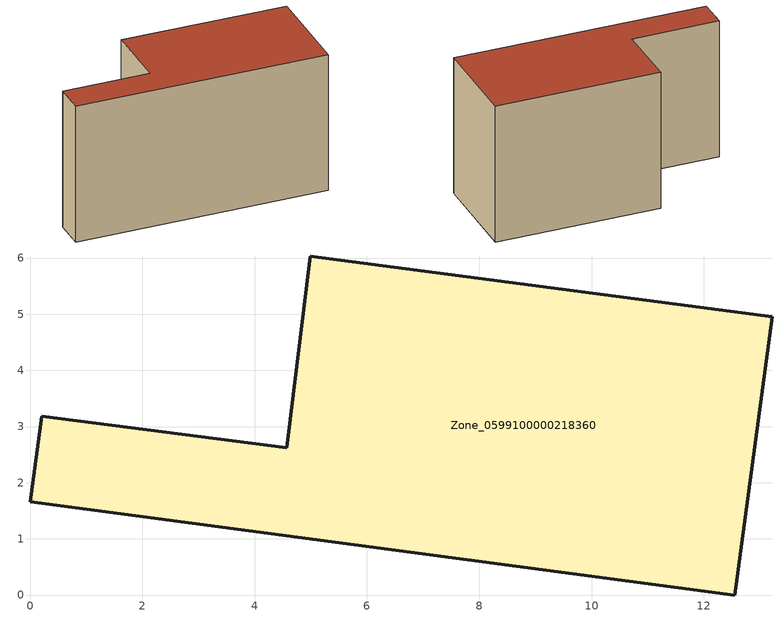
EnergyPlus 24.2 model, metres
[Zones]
Zone_0599100000218360
 floor ground (C_G): 4.57,2.62 4.99,6.04 13.22,4.95 12.55,0 0,1.66 0.21,3.19 z0
 wall outside (C_F): 12.55,0 13.22,4.95 4.99,6.04 4.57,2.62 0.21,3.19 0,1.66 12.55,0 z0:7.19
 roof outside (C_R): 0,1.66 12.55,0 13.22,4.95 4.99,6.04 4.57,2.62 0.21,3.19 z7.19
[BUILDING]
Pand.0599100000218360: North Axis=0; Terrain=City; Loads Convergence Tolerance Value=0.04; Temperature Convergence Tolerance Value=0.4; Solar Distribution=FullExterior; Maximum Number of Warmup Days=25; Minimum Number of Warmup Days=1
[Site:Location]
Rotterdam.The.Hague.AP_ZH_NLD Design_Conditions: Latitude=51.96; Longitude=4.45; Time Zone=1; Elevation=-4.5
[SITE:GROUNDTEMPERATURE:BUILDINGSURFACE]
18, 18, 18, 18, 18, 18, 18, 18, 18, 18, 18, 18
[MATERIAL] Thermal Absorptance=0.9; Solar Absorptance=0.7; Visible Absorptance=0.7
Name | Roughness | Thickness | Conductivity | Density | Specific Heat
G.TI.1946 | MediumSmooth | 0.15 | 1 | 540 | 1210
F.TI.1946 | Rough | 0.3 | 0.857143 | 1920 | 840
R.TI.1946 | MediumRough | 0.2 | 0.1 | 1500 | 1000
[CONSTRUCTION]
C_G: G.TI.1946
C_F: F.TI.1946
C_R: R.TI.1946
[ZONE]
Zone_0599100000218360: Type=1; Multiplier=1; Ceiling Height=Autocalculate; Volume=Autocalculate; Floor Area=autocalculate; Part of Total Floor Area=Yes
[ZONEINFILTRATION:DESIGNFLOWRATE]
Infil_Zone_0599100000218360: Zone or ZoneList or Space or SpaceList=Zone_0599100000218360; Schedule=AlwaysOn; Design Flow Rate Calculation Method=Flow/Area; Flow Rate per Floor Area=0.003; Constant Term Coefficient=1; Temperature Term Coefficient=0; Velocity Term Coefficient=0; Velocity Squared Term Coefficient=0
[HVACTEMPLATE:ZONE:IDEALLOADSAIRSYSTEM]
Zone_0599100000218360: Maximum Heating Supply Air Temperature=50; Minimum Cooling Supply Air Temperature=13; Maximum Heating Supply Air Humidity Ratio=0.0156; Minimum Cooling Supply Air Humidity Ratio=0.0077; Heating Limit=NoLimit; Cooling Limit=NoLimit; Dehumidification Control Type=ConstantSensibleHeatRatio; Cooling Sensible Heat Ratio=0.7; Dehumidification Setpoint=60; Humidification Control Type=None; Humidification Setpoint=30; Outdoor Air Method=None; Outdoor Air Flow Rate per Person=0.00944; Outdoor Air Flow Rate per Zone Floor Area=0; Outdoor Air Flow Rate per Zone=0; Demand Controlled Ventilation Type=None; Outdoor Air Economizer Type=NoEconomizer; Heat Recovery Type=None; Sensible Heat Recovery Effectiveness=0.7; Latent Heat Recovery Effectiveness=0.65
[ZONECONTROL:THERMOSTAT]
ThermostatControl_Zone_0599100000218360: Zone or ZoneList=Zone_0599100000218360; Control Type Schedule=DualSetpointControlType; Control 1=Thermostat_Zone_0599100000218360; Temperature Difference Between Cutout And Setpoint=0
[THERMOSTATSETPOINT:DUALSETPOINT]
Thermostat_Zone_0599100000218360: Heating Setpoint Temperature Schedule=HeatingSetpoint_Zone_0599100000218360; Cooling Setpoint Temperature Schedule=CoolingSetpoint_Zone_0599100000218360
[SCHEDULE:COMPACT]
HeatingSetpoint_Zone_0599100000218360: Through: 12/31, For: AllDays, Until: 24:00, 21
CoolingSetpoint_Zone_0599100000218360: Through: 12/31, For: AllDays, Until: 24:00, 24
DualSetpointControlType: Through: 12/31, For: AllDays, Until: 24:00, 4
AlwaysOn: Through: 12/31, For: AllDays, Until: 24:00, 1
